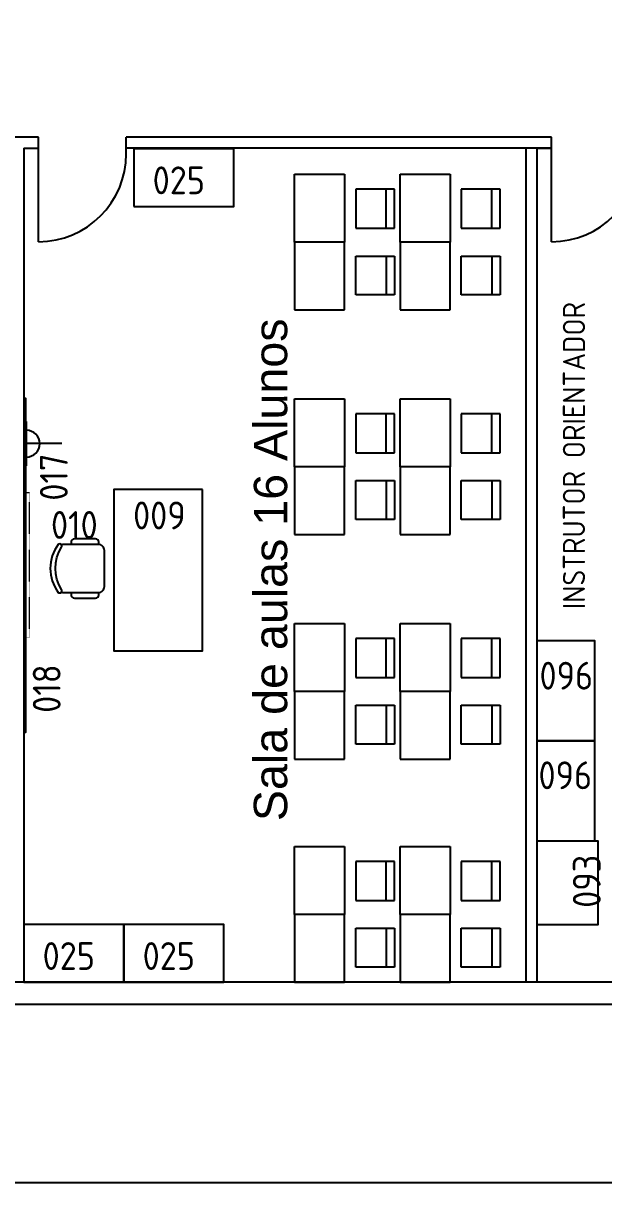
# Model space of a CAD drawing. Header units: millimetres. Extents: x 18768 to 1484868, y -11027 to 520152.
# Drawn here: x 193407 to 198631, y 25708 to 36135 of the extents above; entities that cross this region are included whole.
import ezdxf
from ezdxf.enums import TextEntityAlignment as Align

# ---------------------------------------------------------------- set-up
doc = ezdxf.new("R2010")
doc.units = ezdxf.units.MM
doc.linetypes.add('HIDDEN', pattern=[0.375, 0.25, -0.125])
for name, color, linetype in [('1-PAREDES', 7, 'Continuous'), ('4-MOBILIA', 4, 'Continuous'), ('L025-CONTORNO', 7, 'Continuous'), ('L025-TEXTO', 7, 'Continuous'), ('L035-ARRANJO-ADQUIRIR', 102, 'Continuous'), ('L035-ARRANJO-EXISTENTE', 180, 'Continuous'), ('PAREDES', 7, 'Continuous')]:
    doc.layers.add(name, color=color, linetype=linetype)
doc.layers.add('L035-DEMOLIÇÃO', color=40, linetype='Continuous', plot=False)
doc.styles.add('ISO-CP--25', font='isocp.shx', dxfattribs={"height": 250})
doc.styles.get("Standard").update_dxf_attribs({"font": 'arial.ttf'})

# ---------------------------------------------------------------- blocks, each defined once
blk = doc.blocks.new('BL_SENAI_id9300159197')
at = {"layer": 'L025-CONTORNO', "color": 0, "linetype": 'HIDDEN', "lineweight": 9}
blk.add_lwpolyline([(-650, -50), (650, -50), (650, 0), (-650, 0)], close=True, dxfattribs=at)
at = {"layer": 'L025-TEXTO', "lineweight": 9, "style": 'ISO-CP--25'}
blk.add_attdef('rmp_mt_codmaterial', (15, 15), '', height=40, dxfattribs=at)
at = {"layer": 'L025-TEXTO', "lineweight": 9, "style": 'ISO-CP--25', "flags": 1}
for tag in ['rmp_mt_nomeunid', 'rmp_mt_potencia', 'rmp_mt_cod']:
    blk.add_attdef(tag, (15, 15), '', height=40, dxfattribs=at)
blk = doc.blocks.new('BL_SENAI_id9320290690')
at = {"layer": 'L025-CONTORNO', "color": 0}
blk.add_lwpolyline([(-3131, 134), (-131, 134), (-131, 152), (-3131, 152)], close=True, dxfattribs=at)
at = {"layer": 'L025-TEXTO', "style": 'ISO-CP--25'}
blk.add_attdef('rmp_mt_codmaterial', (15, 15), '', height=40, dxfattribs=at)
at = {"layer": 'L025-TEXTO', "style": 'ISO-CP--25', "flags": 1}
for tag in ['rmp_mt_nomeunid', 'rmp_mt_potencia', 'rmp_mt_cod']:
    blk.add_attdef(tag, (15, 15), '', height=40, dxfattribs=at)
blk = doc.blocks.new('BL_SENAI_id9320211380')
at = {"layer": 'L035-ARRANJO-ADQUIRIR', "color": 0}
for points in [[(388, -137, 0.129448), (395, -110), (395, 195, 0.414214), (341, 249), (16, 249, 0.414214), (-38, 195), (-38, -112, 0.120944), (-32, -137)], [(-38, 199), (-58, 199, 0.414214), (-88, 169), (-88, -21, 0.414214), (-58, -51), (-38, -51)], [(395, -51), (415, -51, 0.414214), (445, -21), (445, 169, 0.414214), (415, 199), (395, 199)], [(368, -137, -0.290756), (-12, -137, 0.829608), (-38, -166, 0.333333), (394, -166, 0.829608), (368, -137)]]:
    blk.add_lwpolyline(points, format="xyb", dxfattribs=at)
at = {"layer": 'L025-TEXTO', "style": 'ISO-CP--25'}
blk.add_attdef('rmp_mt_codmaterial', (15, 15), '', height=40, dxfattribs=at)
at = {"layer": 'L025-TEXTO', "style": 'ISO-CP--25', "flags": 1}
for tag in ['rmp_mt_nomeunid', 'rmp_mt_potencia', 'rmp_mt_cod']:
    blk.add_attdef(tag, (15, 15), '', height=40, dxfattribs=at)
blk = doc.blocks.new('BL_SENAI_id9320220810')
at = {"layer": 'L025-CONTORNO', "color": 0}
blk.add_lwpolyline([(-688, 238), (112, 238), (112, 1688), (-688, 1688)], close=True, dxfattribs=at)
at = {"layer": 'L025-TEXTO', "style": 'ISO-CP--25'}
blk.add_attdef('rmp_mt_codmaterial', (15, 15), '', height=40, dxfattribs=at)
at = {"layer": 'L025-TEXTO', "style": 'ISO-CP--25', "flags": 1}
for tag in ['rmp_mt_nomeunid', 'rmp_mt_potencia', 'rmp_mt_cod']:
    blk.add_attdef(tag, (15, 15), '', height=40, dxfattribs=at)
blk = doc.blocks.new('BL_SENAI_id9320230440')
at = {"layer": 'L035-ARRANJO-ADQUIRIR', "color": 0}
blk.add_lwpolyline([(0, 520), (-900, 520), (-900, 0), (0, 0)], close=True, dxfattribs=at)
at = {"layer": 'L025-TEXTO', "style": 'ISO-CP--25'}
blk.add_attdef('rmp_mt_codmaterial', (15, 15), '', height=40, dxfattribs=at)
at = {"layer": 'L025-TEXTO', "style": 'ISO-CP--25', "flags": 1}
for tag in ['rmp_mt_nomeunid', 'rmp_mt_potencia', 'rmp_mt_cod']:
    blk.add_attdef(tag, (15, 15), '', height=40, dxfattribs=at)
blk = doc.blocks.new('BL_SENAI_id9320230450')
at = {"layer": 'L035-ARRANJO-ADQUIRIR', "color": 0}
blk.add_lwpolyline([(-152, -48), (-152, 852), (-672, 852), (-672, -48)], close=True, dxfattribs=at)
at = {"layer": 'L025-TEXTO', "style": 'ISO-CP--25'}
blk.add_attdef('rmp_mt_codmaterial', (15, 15), '', height=40, dxfattribs=at)
at = {"layer": 'L025-TEXTO', "style": 'ISO-CP--25', "flags": 1}
for tag in ['rmp_mt_nomeunid', 'rmp_mt_potencia', 'rmp_mt_cod']:
    blk.add_attdef(tag, (15, 15), '', height=40, dxfattribs=at)
blk = doc.blocks.new('BL_SENAI_id9300036643')
at = {"layer": 'L035-ARRANJO-EXISTENTE', "color": 0}
blk.add_lwpolyline([(0, 750), (-550, 750), (-550, 0), (0, 0)], close=True, dxfattribs=at)
at = {"layer": 'L025-TEXTO', "style": 'ISO-CP--25'}
blk.add_attdef('rmp_mt_codmaterial', (15, 15), '', height=40, dxfattribs=at)
at = {"layer": 'L025-TEXTO', "style": 'ISO-CP--25', "flags": 1}
for tag in ['rmp_mt_nomeunid', 'rmp_mt_potencia', 'rmp_mt_cod']:
    blk.add_attdef(tag, (15, 15), '', height=40, dxfattribs=at)

msp = doc.modelspace()

# ---------------------------------------------------------------- linework, layer by layer
at = {"layer": '1-PAREDES'}
for p, q in [((193543.887, 35110.201), (193312.279, 35110.201)), ((198159.926, 35110.201), (197928.319, 35110.201)), ((193412.279, 35011.201), (193543.887, 35011.201)), ((198028.319, 35011.201), (198159.926, 35011.201))]:
    msp.add_line(p, q, dxfattribs=at)
at = {"layer": '4-MOBILIA'}
for p, q in [((195848.621, 34166.427), (195848.621, 34776.427)), ((195848.621, 34776.427), (196298.621, 34776.427)), ((196298.621, 34776.427), (196298.621, 34166.427)), ((196798.621, 34166.427), (196798.621, 34776.427)), ((196798.621, 34776.427), (197248.621, 34776.427)), ((197248.621, 34776.427), (197248.621, 34166.427)), ((196298.621, 34166.427), (195848.621, 34166.427)), ((196298.621, 34166.427), (195848.621, 34166.427)), ((195848.621, 34166.427), (195848.621, 33556.427)), ((196298.621, 33556.427), (196298.621, 34166.427)), ((197248.621, 34166.427), (196798.621, 34166.427)), ((197248.621, 34166.427), (196798.621, 34166.427)), ((196798.621, 34166.427), (196798.621, 33556.427)), ((197248.621, 33556.427), (197248.621, 34166.427)), ((195848.621, 33556.427), (196298.621, 33556.427)), ((196798.621, 33556.427), (197248.621, 33556.427)), ((195848.621, 32756.427), (196298.621, 32756.427)), ((195848.621, 32146.427), (195848.621, 32756.427)), ((196298.621, 32756.427), (196298.621, 32146.427)), ((196798.621, 32146.427), (196798.621, 32756.427)), ((196798.621, 32756.427), (197248.621, 32756.427)), ((197248.621, 32756.427), (197248.621, 32146.427)), ((196298.621, 32146.427), (195848.621, 32146.427)), ((196298.621, 32146.427), (195848.621, 32146.427)), ((195848.621, 32146.427), (195848.621, 31536.427)), ((196298.621, 31536.427), (196298.621, 32146.427)), ((197248.621, 32146.427), (196798.621, 32146.427)), ((197248.621, 32146.427), (196798.621, 32146.427)), ((196798.621, 32146.427), (196798.621, 31536.427)), ((197248.621, 31536.427), (197248.621, 32146.427)), ((195848.621, 31536.427), (196298.621, 31536.427)), ((196798.621, 31536.427), (197248.621, 31536.427)), ((195848.621, 30736.427), (196298.621, 30736.427)), ((195848.621, 30126.427), (195848.621, 30736.427)), ((196298.621, 30736.427), (196298.621, 30126.427)), ((196798.621, 30736.427), (197248.621, 30736.427)), ((196798.621, 30126.427), (196798.621, 30736.427)), ((197248.621, 30736.427), (197248.621, 30126.427)), ((196298.621, 30126.427), (195848.621, 30126.427)), ((196298.621, 30126.427), (195848.621, 30126.427)), ((195848.621, 30126.427), (195848.621, 29516.427)), ((196298.621, 29516.427), (196298.621, 30126.427)), ((197248.621, 30126.427), (196798.621, 30126.427)), ((197248.621, 30126.427), (196798.621, 30126.427)), ((196798.621, 30126.427), (196798.621, 29516.427)), ((197248.621, 29516.427), (197248.621, 30126.427)), ((195848.621, 29516.427), (196298.621, 29516.427)), ((196798.621, 29516.427), (197248.621, 29516.427)), ((195848.621, 28121.201), (195848.621, 28731.201)), ((195848.621, 28731.201), (196298.621, 28731.201)), ((196298.621, 28731.201), (196298.621, 28121.201)), ((196798.621, 28731.201), (197248.621, 28731.201)), ((196798.621, 28121.201), (196798.621, 28731.201)), ((197248.621, 28731.201), (197248.621, 28121.201)), ((195848.621, 28121.201), (195848.621, 27511.201)), ((196298.621, 28121.201), (195848.621, 28121.201)), ((196298.621, 28121.201), (195848.621, 28121.201)), ((196298.621, 27511.201), (196298.621, 28121.201)), ((197248.621, 28121.201), (196798.621, 28121.201)), ((197248.621, 28121.201), (196798.621, 28121.201)), ((196798.621, 28121.201), (196798.621, 27511.201)), ((197248.621, 27511.201), (197248.621, 28121.201)), ((195848.621, 27511.201), (196298.621, 27511.201)), ((196798.621, 27511.201), (197248.621, 27511.201))]:
    msp.add_line(p, q, dxfattribs=at)
at = {"layer": '4-MOBILIA', "linetype": 'Continuous'}
for p, q in [((196748.621, 34641.427), (196398.621, 34641.427)), ((196398.621, 34641.427), (196398.621, 34291.427)), ((196673.621, 34291.427), (196673.621, 34641.427)), ((196748.621, 34291.427), (196748.621, 34641.427)), ((197698.621, 34641.427), (197348.621, 34641.427)), ((197348.621, 34641.427), (197348.621, 34291.427)), ((197623.621, 34291.427), (197623.621, 34641.427)), ((197698.621, 34291.427), (197698.621, 34641.427)), ((196398.621, 34291.427), (196748.621, 34291.427)), ((197348.621, 34291.427), (197698.621, 34291.427)), ((196398.621, 34041.427), (196748.621, 34041.427)), ((196398.621, 33691.427), (196398.621, 34041.427)), ((196673.621, 34041.427), (196673.621, 33691.427)), ((196748.621, 34041.427), (196748.621, 33691.427)), ((197348.621, 34041.427), (197698.621, 34041.427)), ((197348.621, 33691.427), (197348.621, 34041.427)), ((197623.621, 34041.427), (197623.621, 33691.427)), ((197698.621, 34041.427), (197698.621, 33691.427)), ((196748.621, 33691.427), (196398.621, 33691.427)), ((197698.621, 33691.427), (197348.621, 33691.427)), ((196398.621, 32621.427), (196398.621, 32271.427)), ((196748.621, 32621.427), (196398.621, 32621.427)), ((196673.621, 32271.427), (196673.621, 32621.427)), ((196748.621, 32271.427), (196748.621, 32621.427)), ((197348.621, 32621.427), (197348.621, 32271.427)), ((197698.621, 32621.427), (197348.621, 32621.427)), ((197623.621, 32271.427), (197623.621, 32621.427)), ((197698.621, 32271.427), (197698.621, 32621.427)), ((196398.621, 32271.427), (196748.621, 32271.427)), ((197348.621, 32271.427), (197698.621, 32271.427)), ((196398.621, 31671.427), (196398.621, 32021.427)), ((196398.621, 32021.427), (196748.621, 32021.427)), ((196673.621, 32021.427), (196673.621, 31671.427)), ((196748.621, 32021.427), (196748.621, 31671.427)), ((197348.621, 31671.427), (197348.621, 32021.427)), ((197348.621, 32021.427), (197698.621, 32021.427)), ((197623.621, 32021.427), (197623.621, 31671.427)), ((197698.621, 32021.427), (197698.621, 31671.427)), ((196748.621, 31671.427), (196398.621, 31671.427)), ((197698.621, 31671.427), (197348.621, 31671.427)), ((196398.621, 30601.427), (196398.621, 30251.427)), ((196748.621, 30601.427), (196398.621, 30601.427)), ((196673.621, 30251.427), (196673.621, 30601.427)), ((196748.621, 30251.427), (196748.621, 30601.427)), ((197348.621, 30601.427), (197348.621, 30251.427)), ((197698.621, 30601.427), (197348.621, 30601.427)), ((197623.621, 30251.427), (197623.621, 30601.427)), ((197698.621, 30251.427), (197698.621, 30601.427)), ((196398.621, 30251.427), (196748.621, 30251.427)), ((197348.621, 30251.427), (197698.621, 30251.427)), ((196398.621, 29651.427), (196398.621, 30001.427)), ((196398.621, 30001.427), (196748.621, 30001.427)), ((196673.621, 30001.427), (196673.621, 29651.427)), ((196748.621, 30001.427), (196748.621, 29651.427)), ((197348.621, 29651.427), (197348.621, 30001.427)), ((197348.621, 30001.427), (197698.621, 30001.427)), ((197623.621, 30001.427), (197623.621, 29651.427)), ((197698.621, 30001.427), (197698.621, 29651.427)), ((196748.621, 29651.427), (196398.621, 29651.427)), ((197698.621, 29651.427), (197348.621, 29651.427)), ((196748.621, 28596.201), (196398.621, 28596.201)), ((196398.621, 28596.201), (196398.621, 28246.201)), ((196673.621, 28246.201), (196673.621, 28596.201)), ((196748.621, 28246.201), (196748.621, 28596.201)), ((197698.621, 28596.201), (197348.621, 28596.201)), ((197348.621, 28596.201), (197348.621, 28246.201)), ((197623.621, 28246.201), (197623.621, 28596.201)), ((197698.621, 28246.201), (197698.621, 28596.201)), ((196398.621, 28246.201), (196748.621, 28246.201)), ((197348.621, 28246.201), (197698.621, 28246.201)), ((196398.621, 27996.201), (196748.621, 27996.201)), ((196398.621, 27646.201), (196398.621, 27996.201)), ((196673.621, 27996.201), (196673.621, 27646.201)), ((196748.621, 27996.201), (196748.621, 27646.201)), ((197348.621, 27996.201), (197698.621, 27996.201)), ((197348.621, 27646.201), (197348.621, 27996.201)), ((197623.621, 27996.201), (197623.621, 27646.201)), ((197698.621, 27996.201), (197698.621, 27646.201)), ((196748.621, 27646.201), (196398.621, 27646.201)), ((197698.621, 27646.201), (197348.621, 27646.201))]:
    msp.add_line(p, q, dxfattribs=at)
at = {"layer": 'L035-ARRANJO-ADQUIRIR', "color": 100}
for p, q in [((193435.557, 32154.134), (193435.557, 32554.134)), ((193755.557, 32354.134), (193435.557, 32354.134))]:
    msp.add_line(p, q, dxfattribs=at)
msp.add_arc((193435.557, 32354.134), 120, 270, 90, dxfattribs=at)
at = {"layer": 'L035-DEMOLIÇÃO', "linetype": 'ByBlock', "lineweight": -2}
msp.add_lwpolyline([(243039.686, 25707.681), (151141.405, 25707.681), (151141.405, 63236.274), (243039.686, 63236.274)], close=True, dxfattribs=at)
at = {"layer": 'PAREDES'}
for p, q in [((193543.887, 34170.201), (193543.887, 35110.201)), ((194333.887, 34960.201), (194333.887, 35110.201)), ((198159.926, 35110.201), (194333.887, 35110.201)), ((198159.926, 34170.201), (198159.926, 35110.201)), ((193412.279, 35011.201), (193412.279, 27511.201)), ((198159.926, 35011.201), (194333.887, 35011.201)), ((197928.319, 35011.201), (197928.319, 27511.201)), ((198028.319, 35011.201), (198028.319, 27511.201)), ((210246.044, 27511.201), (187312.279, 27511.201)), ((210246.044, 27311.201), (187138.279, 27311.201))]:
    msp.add_line(p, q, dxfattribs=at)
for centre in [(193543.887, 34960.201), (198159.926, 34960.201)]:
    msp.add_arc(centre, 790, 270, 0, dxfattribs=at)

# ---------------------------------------------------------------- block references
at = {"layer": 'L035-ARRANJO-ADQUIRIR'}
ref = msp.add_blockref('BL_SENAI_id9320230440', (194402.338, 35006.414), dxfattribs=dict(at, rotation=180))
ref.add_attrib('rmp_mt_codmaterial', '025', dxfattribs={"layer": 'L025-TEXTO', "height": 250, "style": 'ISO-CP--25'}).set_placement((194806.884, 34722.095), align=Align.MIDDLE)
ref = msp.add_blockref('BL_SENAI_id9320290690', (193277.89, 29630.268), dxfattribs=dict(at, rotation=270))
ref.add_attrib('rmp_mt_codmaterial', '018', dxfattribs={"layer": 'L025-TEXTO', "height": 250, "rotation": 90, "style": 'ISO-CP--25'}).set_placement((193617.992, 30151.422), align=Align.MIDDLE)
ref = msp.add_blockref('BL_SENAI_id9300159197', (193412.279, 31261.201), dxfattribs=dict(at, rotation=90))
ref.add_attrib('rmp_mt_codmaterial', '017', dxfattribs={"layer": 'L025-TEXTO', "lineweight": 9, "height": 250, "rotation": 90, "style": 'ISO-CP--25'}).set_placement((193682.545, 32053.498), align=Align.MIDDLE)
ref = msp.add_blockref('BL_SENAI_id9320220810', (194332.998, 32178.896), dxfattribs=dict(at, rotation=180))
ref.add_attrib('rmp_mt_codmaterial', '009', dxfattribs={"layer": 'L025-TEXTO', "height": 250, "style": 'ISO-CP--25'}).set_placement((194631.954, 31583.719), align=Align.CENTER)
ref = msp.add_blockref('BL_SENAI_id9320211380', (193888.302, 31410.229), dxfattribs=dict(at, rotation=270))
ref.add_attrib('rmp_mt_codmaterial', '010', dxfattribs={"layer": 'L025-TEXTO', "height": 250, "style": 'ISO-CP--25'}).set_placement((193867.079, 31498.165), align=Align.CENTER)
ref = msp.add_blockref('BL_SENAI_id9320230450', (198700.744, 29729.286), dxfattribs=at)
ref.add_attrib('rmp_mt_codmaterial', '096', dxfattribs={"layer": 'L025-TEXTO', "height": 250, "style": 'ISO-CP--25'}).set_placement((198292.979, 30267.762), align=Align.MIDDLE)
ref = msp.add_blockref('BL_SENAI_id9320230450', (198700.744, 28829.286), dxfattribs=at)
ref.add_attrib('rmp_mt_codmaterial', '096', dxfattribs={"layer": 'L025-TEXTO', "height": 250, "style": 'ISO-CP--25'}).set_placement((198284.015, 29372.038), align=Align.MIDDLE)
ref = msp.add_blockref('BL_SENAI_id9300036643', (198028.319, 28781.201), dxfattribs=dict(at, rotation=180))
ref.add_attrib('rmp_mt_codmaterial', '093', dxfattribs={"layer": 'L025-TEXTO', "height": 250, "rotation": 90, "style": 'ISO-CP--25'}).set_placement((198476.866, 28418.977), align=Align.MIDDLE)
ref = msp.add_blockref('BL_SENAI_id9320230440', (193412.279, 28031.201), dxfattribs=dict(at, rotation=180))
ref.add_attrib('rmp_mt_codmaterial', '025', dxfattribs={"layer": 'L025-TEXTO', "height": 250, "style": 'ISO-CP--25'}).set_placement((193816.826, 27746.883), align=Align.MIDDLE)
ref = msp.add_blockref('BL_SENAI_id9320230440', (194312.279, 28031.201), dxfattribs=dict(at, rotation=180))
ref.add_attrib('rmp_mt_codmaterial', '025', dxfattribs={"layer": 'L025-TEXTO', "height": 250, "style": 'ISO-CP--25'}).set_placement((194716.826, 27746.883), align=Align.MIDDLE)

# ---------------------------------------------------------------- texts
at = {"layer": '4-MOBILIA', "insert": (195481.873, 28960.099), "char_height": 300, "width": 4740.23, "attachment_point": 1, "rotation": 90}
msp.add_mtext('{\\fArial|b0|i0|c0|p34;Sala de aulas 16 Alunos}', dxfattribs=at)
at = {"layer": 'L025-TEXTO', "style": 'ISO-CP--25'}
msp.add_text('INSTRUTOR ORIENTADOR', height=200, rotation=90, dxfattribs=at).set_placement((198462.181, 30865.296))

doc.saveas('drawing.dxf')
